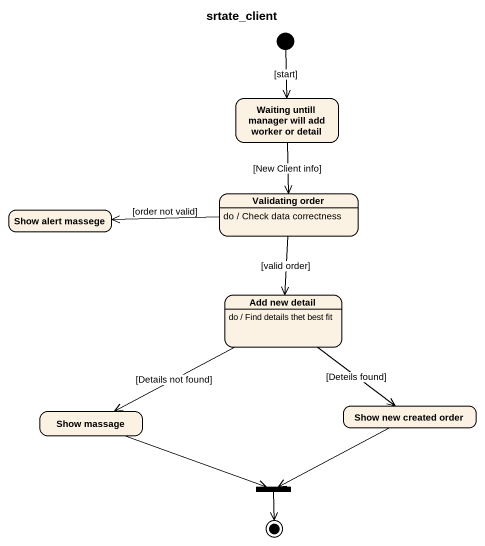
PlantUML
@startuml
title srtate_client
hide empty description
state "Waiting untill manager will add worker or detail" as Waiting_untill_manager_will
state "Validating order" as Validating_order
Validating_order : do / Check data correctness
state "Show alert massege" as Show_alert_massege
state "Add new detail" as Add_new_detail
Add_new_detail : do / Find details thet best fit
state "Show massage" as Show_massage
state "Show new created order" as Show_new_created_order
state fork1 <<join>>
[*] --> Waiting_untill_manager_will : [start]
Waiting_untill_manager_will --> Validating_order : [New Client info]
Validating_order -left-> Show_alert_massege : [order not valid]
Validating_order --> Add_new_detail : [valid order]
Add_new_detail -left-> Show_massage : [Details not found]
Add_new_detail --> Show_new_created_order : [Deteils found]
Show_massage -right-> fork1
Show_new_created_order -left-> fork1
fork1 --> [*]
@enduml
